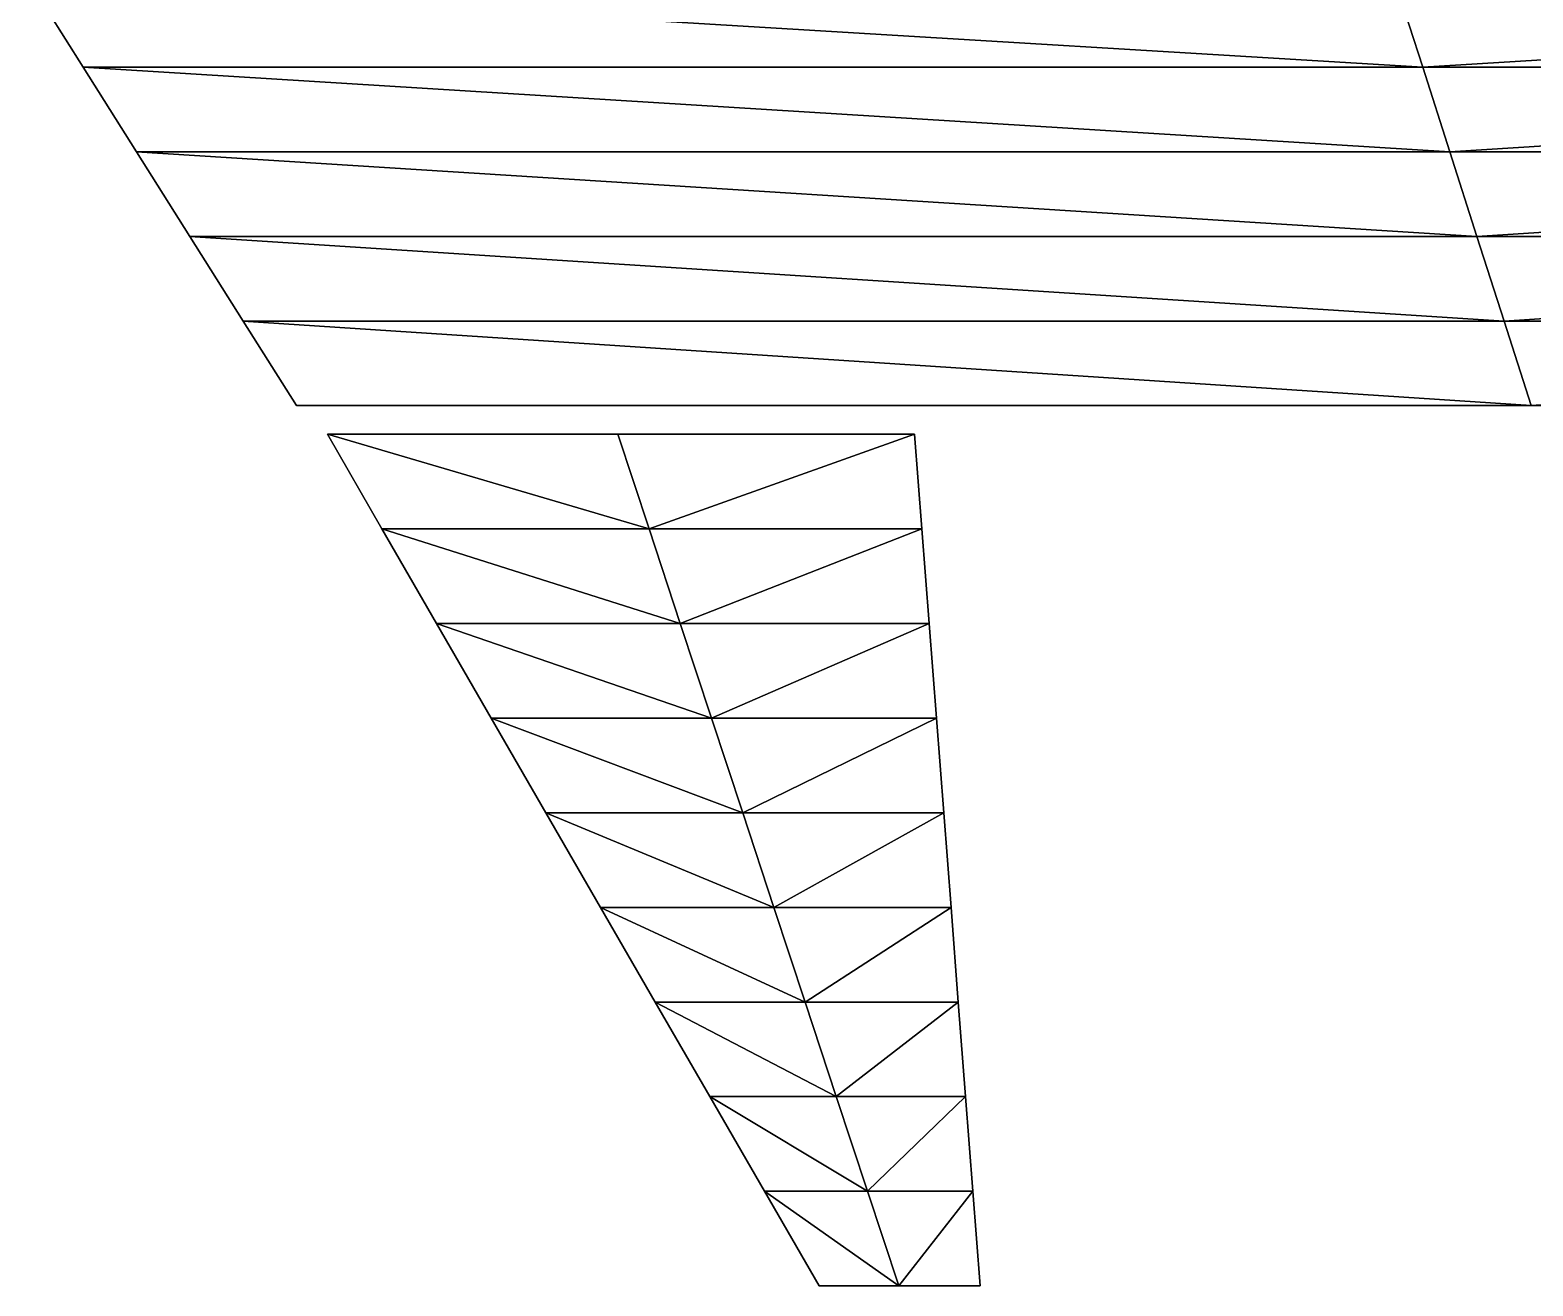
# Model space of a CAD drawing. Extents: x 0 to 32.6, y -11.9 to 11.9.
# Drawn here: x 10.08 to 15.2, y -6.6 to -2.32 of the extents above; entities that cross this region are included whole.
import ezdxf

# ---------------------------------------------------------------- set-up
doc = ezdxf.new("R2010")
doc.units = 0

msp = doc.modelspace()

# ---------------------------------------------------------------- linework, layer by layer
for points in [[(14.7302, -2.16, -0.4163), (14.8225, -2.448, -0.4083), (10.08, -2.16)], [(14.8225, -2.448, -0.4083), (10.2614, -2.448), (10.08, -2.16)], [(10.08, -2.16), (10.2614, -2.448), (14.8225, -2.448, 0.4083)], [(10.08, -2.16), (14.8225, -2.448, 0.4083), (14.7302, -2.16, 0.4163)], [(19.48, -2.16), (14.8225, -2.448, -0.4083), (14.7302, -2.16, -0.4163)], [(14.7302, -2.16, 0.4163), (14.8225, -2.448, 0.4083), (19.48, -2.16)], [(19.48, -2.16), (19.4814, -2.448), (14.8225, -2.448, -0.4083)], [(14.8225, -2.448, 0.4083), (19.4814, -2.448), (19.48, -2.16)], [(14.8225, -2.448, -0.4083), (14.9149, -2.736, -0.4004), (10.2614, -2.448)], [(14.9149, -2.736, -0.4004), (10.4428, -2.736), (10.2614, -2.448)], [(10.2614, -2.448), (10.4428, -2.736), (14.9149, -2.736, 0.4004)], [(10.2614, -2.448), (14.9149, -2.736, 0.4004), (14.8225, -2.448, 0.4083)], [(19.4814, -2.448), (14.9149, -2.736, -0.4004), (14.8225, -2.448, -0.4083)], [(14.8225, -2.448, 0.4083), (14.9149, -2.736, 0.4004), (19.4814, -2.448)], [(19.4814, -2.448), (19.4828, -2.736), (14.9149, -2.736, -0.4004)], [(14.9149, -2.736, 0.4004), (19.4828, -2.736), (19.4814, -2.448)], [(14.9149, -2.736, -0.4004), (15.0072, -3.024, -0.3924), (10.4428, -2.736)], [(15.0072, -3.024, -0.3924), (10.6242, -3.024), (10.4428, -2.736)], [(10.4428, -2.736), (10.6242, -3.024), (15.0072, -3.024, 0.3924)], [(10.4428, -2.736), (15.0072, -3.024, 0.3924), (14.9149, -2.736, 0.4004)], [(19.4828, -2.736), (15.0072, -3.024, -0.3924), (14.9149, -2.736, -0.4004)], [(14.9149, -2.736, 0.4004), (15.0072, -3.024, 0.3924), (19.4828, -2.736)], [(19.4828, -2.736), (19.4842, -3.024), (15.0072, -3.024, -0.3924)], [(15.0072, -3.024, 0.3924), (19.4842, -3.024), (19.4828, -2.736)], [(15.0072, -3.024, -0.3924), (15.0996, -3.312, -0.3844), (10.6242, -3.024)], [(15.0996, -3.312, -0.3844), (10.8056, -3.312), (10.6242, -3.024)], [(10.6242, -3.024), (10.8056, -3.312), (15.0996, -3.312, 0.3844)], [(10.6242, -3.024), (15.0996, -3.312, 0.3844), (15.0072, -3.024, 0.3924)], [(19.4842, -3.024), (15.0996, -3.312, -0.3844), (15.0072, -3.024, -0.3924)], [(15.0072, -3.024, 0.3924), (15.0996, -3.312, 0.3844), (19.4842, -3.024)], [(19.4842, -3.024), (19.4856, -3.312), (15.0996, -3.312, -0.3844)], [(15.0996, -3.312, 0.3844), (19.4856, -3.312), (19.4842, -3.024)], [(15.0996, -3.312, -0.3844), (15.1919, -3.6, -0.3765), (10.8056, -3.312)], [(15.1919, -3.6, -0.3765), (10.987, -3.6), (10.8056, -3.312)], [(10.8056, -3.312), (10.987, -3.6), (15.1919, -3.6, 0.3765)], [(10.8056, -3.312), (15.1919, -3.6, 0.3765), (15.0996, -3.312, 0.3844)], [(19.4856, -3.312), (15.1919, -3.6, -0.3765), (15.0996, -3.312, -0.3844)], [(15.0996, -3.312, 0.3844), (15.1919, -3.6, 0.3765), (19.4856, -3.312)], [(19.4856, -3.312), (19.487, -3.6), (15.1919, -3.6, -0.3765)], [(15.1919, -3.6, 0.3765), (19.487, -3.6), (19.4856, -3.312)], [(15.1919, -3.6, -0.3765), (15.1919, -3.6, -0.1882), (10.987, -3.6)], [(10.987, -3.6), (15.1919, -3.6, 0.1882), (15.1919, -3.6, 0.3765)], [(15.1919, -3.6, -0.1882), (15.1919, -3.6), (10.987, -3.6)], [(10.987, -3.6), (15.1919, -3.6), (15.1919, -3.6, 0.1882)], [(19.487, -3.6), (15.1919, -3.6, -0.1882), (15.1919, -3.6, -0.3765)], [(15.1919, -3.6, 0.3765), (15.1919, -3.6, 0.1882), (19.487, -3.6)], [(19.487, -3.6), (15.1919, -3.6), (15.1919, -3.6, -0.1882)], [(15.1919, -3.6, 0.1882), (15.1919, -3.6), (19.487, -3.6)], [(12.0818, -3.6975), (12.0818, -3.6975, -0.0443), (11.0924, -3.6975)], [(11.0924, -3.6975), (12.0818, -3.6975, 0.0443), (12.0818, -3.6975)], [(12.0818, -3.6975, -0.0443), (12.0818, -3.6975, -0.0886), (11.0924, -3.6975)], [(11.0924, -3.6975), (12.0818, -3.6975, 0.0886), (12.0818, -3.6975, 0.0443)], [(12.0818, -3.6975, -0.0886), (12.1881, -4.0197, -0.0814), (11.0924, -3.6975)], [(12.1881, -4.0197, -0.0814), (11.2785, -4.0197), (11.0924, -3.6975)], [(11.0924, -3.6975), (11.2785, -4.0197), (12.1881, -4.0197, 0.0814)], [(11.0924, -3.6975), (12.1881, -4.0197, 0.0814), (12.0818, -3.6975, 0.0886)], [(13.0924, -3.6975), (12.0818, -3.6975, -0.0443), (12.0818, -3.6975)], [(12.0818, -3.6975), (12.0818, -3.6975, 0.0443), (13.0924, -3.6975)], [(13.0924, -3.6975), (12.0818, -3.6975, -0.0886), (12.0818, -3.6975, -0.0443)], [(12.0818, -3.6975, 0.0443), (12.0818, -3.6975, 0.0886), (13.0924, -3.6975)], [(13.0924, -3.6975), (12.1881, -4.0197, -0.0814), (12.0818, -3.6975, -0.0886)], [(12.0818, -3.6975, 0.0886), (12.1881, -4.0197, 0.0814), (13.0924, -3.6975)], [(13.0924, -3.6975), (13.1172, -4.0197), (12.1881, -4.0197, -0.0814)], [(12.1881, -4.0197, 0.0814), (13.1172, -4.0197), (13.0924, -3.6975)], [(12.1881, -4.0197, -0.0814), (12.2943, -4.3419, -0.0743), (11.2785, -4.0197)], [(12.2943, -4.3419, -0.0743), (11.4645, -4.3419), (11.2785, -4.0197)], [(11.2785, -4.0197), (11.4645, -4.3419), (12.2943, -4.3419, 0.0743)], [(11.2785, -4.0197), (12.2943, -4.3419, 0.0743), (12.1881, -4.0197, 0.0814)], [(13.1172, -4.0197), (12.2943, -4.3419, -0.0743), (12.1881, -4.0197, -0.0814)], [(12.1881, -4.0197, 0.0814), (12.2943, -4.3419, 0.0743), (13.1172, -4.0197)], [(13.1172, -4.0197), (13.1419, -4.3419), (12.2943, -4.3419, -0.0743)], [(12.2943, -4.3419, 0.0743), (13.1419, -4.3419), (13.1172, -4.0197)], [(12.2943, -4.3419, -0.0743), (12.4006, -4.6641, -0.0671), (11.4645, -4.3419)], [(12.4006, -4.6641, -0.0671), (11.6505, -4.6641), (11.4645, -4.3419)], [(11.4645, -4.3419), (11.6505, -4.6641), (12.4006, -4.6641, 0.0671)], [(11.4645, -4.3419), (12.4006, -4.6641, 0.0671), (12.2943, -4.3419, 0.0743)], [(13.1419, -4.3419), (12.4006, -4.6641, -0.0671), (12.2943, -4.3419, -0.0743)], [(12.2943, -4.3419, 0.0743), (12.4006, -4.6641, 0.0671), (13.1419, -4.3419)], [(13.1419, -4.3419), (13.1667, -4.6641), (12.4006, -4.6641, -0.0671)], [(12.4006, -4.6641, 0.0671), (13.1667, -4.6641), (13.1419, -4.3419)], [(12.4006, -4.6641, -0.0671), (12.5068, -4.9864, -0.06), (11.6505, -4.6641)], [(12.5068, -4.9864, -0.06), (11.8366, -4.9864), (11.6505, -4.6641)], [(11.6505, -4.6641), (11.8366, -4.9864), (12.5068, -4.9864, 0.06)], [(11.6505, -4.6641), (12.5068, -4.9864, 0.06), (12.4006, -4.6641, 0.0671)], [(13.1667, -4.6641), (12.5068, -4.9864, -0.06), (12.4006, -4.6641, -0.0671)], [(12.4006, -4.6641, 0.0671), (12.5068, -4.9864, 0.06), (13.1667, -4.6641)], [(13.1667, -4.6641), (13.1914, -4.9864), (12.5068, -4.9864, -0.06)], [(12.5068, -4.9864, 0.06), (13.1914, -4.9864), (13.1667, -4.6641)], [(12.5068, -4.9864, -0.06), (12.6131, -5.3086, -0.0529), (11.8366, -4.9864)], [(12.6131, -5.3086, -0.0529), (12.0226, -5.3086), (11.8366, -4.9864)], [(11.8366, -4.9864), (12.0226, -5.3086), (12.6131, -5.3086, 0.0529)], [(11.8366, -4.9864), (12.6131, -5.3086, 0.0529), (12.5068, -4.9864, 0.06)], [(13.1914, -4.9864), (12.6131, -5.3086, -0.0529), (12.5068, -4.9864, -0.06)], [(12.5068, -4.9864, 0.06), (12.6131, -5.3086, 0.0529), (13.1914, -4.9864)], [(13.1914, -4.9864), (13.2162, -5.3086), (12.6131, -5.3086, -0.0529)], [(12.6131, -5.3086, 0.0529), (13.2162, -5.3086), (13.1914, -4.9864)], [(12.6131, -5.3086, -0.0529), (12.7193, -5.6308, -0.0457), (12.0226, -5.3086)], [(12.7193, -5.6308, -0.0457), (12.2086, -5.6308), (12.0226, -5.3086)], [(12.0226, -5.3086), (12.2086, -5.6308), (12.7193, -5.6308, 0.0457)], [(12.0226, -5.3086), (12.7193, -5.6308, 0.0457), (12.6131, -5.3086, 0.0529)], [(13.2162, -5.3086), (12.7193, -5.6308, -0.0457), (12.6131, -5.3086, -0.0529)], [(12.6131, -5.3086, 0.0529), (12.7193, -5.6308, 0.0457), (13.2162, -5.3086)], [(13.2162, -5.3086), (13.2409, -5.6308), (12.7193, -5.6308, -0.0457)], [(12.7193, -5.6308, 0.0457), (13.2409, -5.6308), (13.2162, -5.3086)], [(12.7193, -5.6308, -0.0457), (12.8256, -5.953, -0.0386), (12.2086, -5.6308)], [(12.8256, -5.953, -0.0386), (12.3947, -5.953), (12.2086, -5.6308)], [(12.2086, -5.6308), (12.3947, -5.953), (12.8256, -5.953, 0.0386)], [(12.2086, -5.6308), (12.8256, -5.953, 0.0386), (12.7193, -5.6308, 0.0457)], [(13.2409, -5.6308), (12.8256, -5.953, -0.0386), (12.7193, -5.6308, -0.0457)], [(12.7193, -5.6308, 0.0457), (12.8256, -5.953, 0.0386), (13.2409, -5.6308)], [(13.2409, -5.6308), (13.2657, -5.953), (12.8256, -5.953, -0.0386)], [(12.8256, -5.953, 0.0386), (13.2657, -5.953), (13.2409, -5.6308)], [(12.8256, -5.953, -0.0386), (12.9318, -6.2753, -0.0314), (12.3947, -5.953)], [(12.9318, -6.2753, -0.0314), (12.5807, -6.2753), (12.3947, -5.953)], [(12.3947, -5.953), (12.5807, -6.2753), (12.9318, -6.2753, 0.0314)], [(12.3947, -5.953), (12.9318, -6.2753, 0.0314), (12.8256, -5.953, 0.0386)], [(13.2657, -5.953), (12.9318, -6.2753, -0.0314), (12.8256, -5.953, -0.0386)], [(12.8256, -5.953, 0.0386), (12.9318, -6.2753, 0.0314), (13.2657, -5.953)], [(13.2657, -5.953), (13.2904, -6.2753), (12.9318, -6.2753, -0.0314)], [(12.9318, -6.2753, 0.0314), (13.2904, -6.2753), (13.2657, -5.953)], [(12.9318, -6.2753, -0.0314), (13.038, -6.5975, -0.0243), (12.5807, -6.2753)], [(13.038, -6.5975, -0.0243), (12.7668, -6.5975), (12.5807, -6.2753)], [(12.5807, -6.2753), (12.7668, -6.5975), (13.038, -6.5975, 0.0243)], [(12.5807, -6.2753), (13.038, -6.5975, 0.0243), (12.9318, -6.2753, 0.0314)], [(13.2904, -6.2753), (13.038, -6.5975, -0.0243), (12.9318, -6.2753, -0.0314)], [(12.9318, -6.2753, 0.0314), (13.038, -6.5975, 0.0243), (13.2904, -6.2753)], [(13.2904, -6.2753), (13.3151, -6.5975), (13.038, -6.5975, -0.0243)], [(13.038, -6.5975, 0.0243), (13.3151, -6.5975), (13.2904, -6.2753)], [(13.038, -6.5975, -0.0243), (13.038, -6.5975, -0.0121), (12.7668, -6.5975)], [(12.7668, -6.5975), (13.038, -6.5975, 0.0121), (13.038, -6.5975, 0.0243)], [(13.038, -6.5975, -0.0121), (13.038, -6.5975), (12.7668, -6.5975)], [(12.7668, -6.5975), (13.038, -6.5975), (13.038, -6.5975, 0.0121)], [(13.3151, -6.5975), (13.038, -6.5975, -0.0121), (13.038, -6.5975, -0.0243)], [(13.038, -6.5975, 0.0243), (13.038, -6.5975, 0.0121), (13.3151, -6.5975)], [(13.3151, -6.5975), (13.038, -6.5975), (13.038, -6.5975, -0.0121)], [(13.038, -6.5975, 0.0121), (13.038, -6.5975), (13.3151, -6.5975)]]:
    msp.add_3dface(points)

doc.saveas('drawing.dxf')
